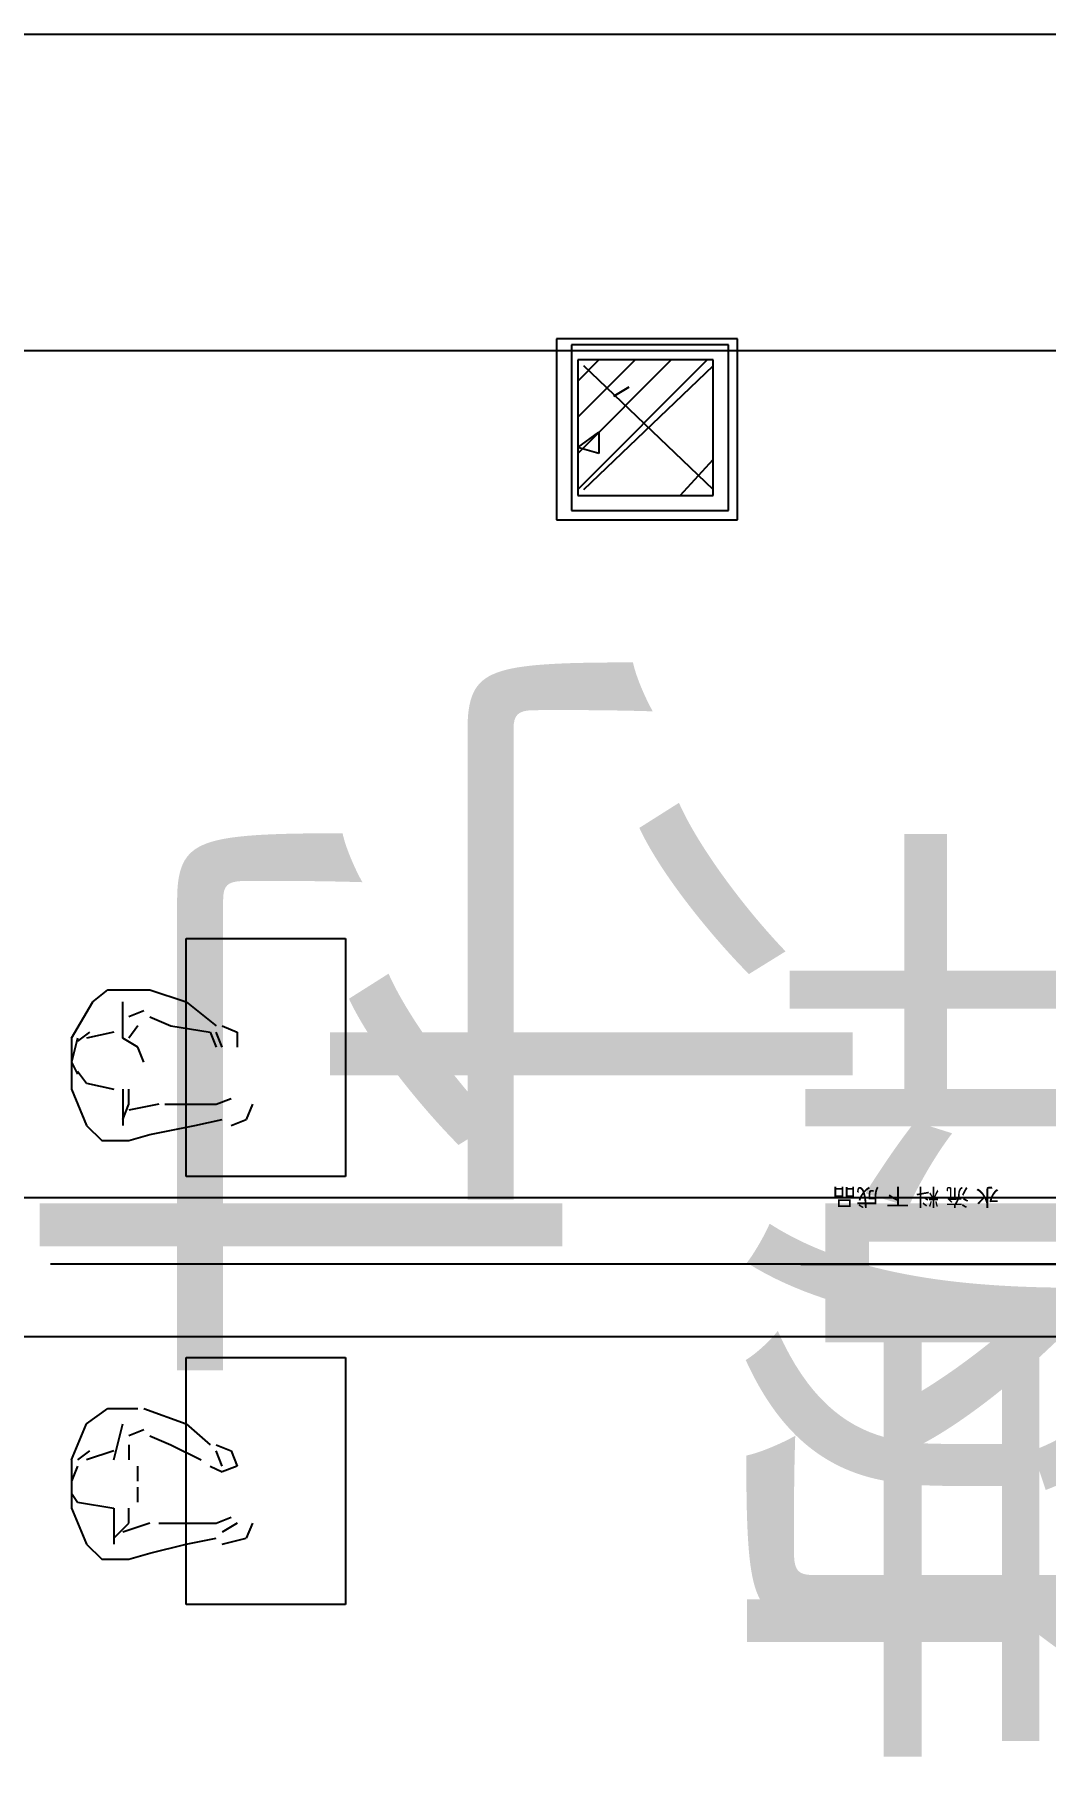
# Model space of a CAD drawing. Header units: millimetres. Extents: x 5 to 415, y 48 to 251.
# Drawn here: x 127.45 to 133.37, y 188.96 to 199.06 of the extents above; entities that cross this region are included whole.
import ezdxf

# ---------------------------------------------------------------- set-up
doc = ezdxf.new("R2010")
doc.units = ezdxf.units.MM
doc.layers.add('P', color=7, linetype='Continuous')
doc.layers.add('T', color=7, linetype='Continuous')

msp = doc.modelspace()

# ---------------------------------------------------------------- linework, layer by layer
at = {"layer": 'P'}
for points in [[(286.597, 199.055), (115.094, 199.055)], [(286.597, 197.203), (64.682, 197.203)], [(130.51, 197.273), (130.51, 196.215)], [(131.568, 197.273), (130.51, 197.273)], [(130.598, 197.238), (130.598, 196.268)], [(131.516, 197.238), (130.598, 197.238)], [(131.516, 196.268), (131.516, 197.238)], [(131.568, 196.215), (131.568, 197.273)], [(130.634, 197.026), (130.757, 197.15)], [(130.634, 196.815), (130.969, 197.15)], [(130.634, 196.603), (131.18, 197.15)], [(130.634, 196.391), (131.392, 197.15)], [(130.634, 197.15), (130.634, 196.356)], [(131.427, 197.15), (130.634, 197.15)], [(131.427, 196.391), (130.669, 197.115)], [(130.669, 196.391), (131.427, 197.115)], [(131.427, 196.356), (131.427, 197.15)], [(130.933, 196.991), (130.845, 196.938)], [(130.845, 196.938), (130.933, 196.991)], [(130.634, 196.638), (130.757, 196.727)], [(130.757, 196.727), (130.757, 196.603)], [(130.757, 196.603), (130.634, 196.638)], [(131.233, 196.356), (131.427, 196.568)], [(130.634, 196.356), (131.427, 196.356)], [(130.51, 196.215), (131.568, 196.215)], [(130.598, 196.268), (131.516, 196.268)], [(128.341, 193.763), (129.275, 193.763)], [(128.341, 192.37), (128.341, 193.763)], [(129.275, 193.763), (129.275, 192.37)], [(127.794, 193.393), (127.882, 193.463)], [(127.882, 193.463), (128.058, 193.463)], [(128.058, 193.463), (128.129, 193.463)], [(128.129, 193.463), (128.341, 193.393)], [(127.67, 193.181), (127.794, 193.393)], [(127.97, 193.181), (127.97, 193.393)], [(128.341, 193.393), (128.517, 193.252)], [(128.094, 193.34), (128.005, 193.305)], [(128.058, 193.252), (128.005, 193.181)], [(128.129, 193.305), (128.252, 193.252)], [(128.252, 193.252), (128.482, 193.216)], [(128.552, 193.252), (128.64, 193.216)], [(127.67, 193.181), (127.67, 192.881)], [(127.706, 193.181), (127.67, 193.04)], [(127.776, 193.216), (127.706, 193.163)], [(127.917, 193.216), (127.758, 193.181)], [(128.058, 193.128), (127.97, 193.181)], [(128.482, 193.216), (128.517, 193.128)], [(128.552, 193.128), (128.517, 193.216)], [(128.64, 193.216), (128.64, 193.128)], [(128.094, 193.04), (128.058, 193.128)], [(127.67, 193.04), (127.706, 192.969)], [(127.706, 192.987), (127.758, 192.917)], [(127.67, 192.881), (127.758, 192.67)], [(127.758, 192.917), (127.917, 192.881)], [(127.97, 192.881), (127.97, 192.67)], [(128.005, 192.793), (128.005, 192.881)], [(127.97, 192.705), (128.005, 192.793)], [(128.182, 192.793), (128.005, 192.758)], [(128.217, 192.793), (128.341, 192.793)], [(128.341, 192.793), (128.517, 192.793)], [(128.517, 192.793), (128.605, 192.828)], [(128.729, 192.793), (128.693, 192.705)], [(127.758, 192.67), (127.847, 192.581)], [(128.129, 192.617), (128.393, 192.67)], [(128.393, 192.67), (128.552, 192.705)], [(128.605, 192.67), (128.693, 192.705)], [(127.847, 192.581), (128.005, 192.581)], [(128.005, 192.581), (128.129, 192.617)], [(129.275, 192.37), (128.341, 192.37)], [(134.567, 192.246), (127.194, 192.246)], [(135.114, 191.858), (127.547, 191.858)], [(131.939, 191.858), (135.079, 191.858)], [(127.194, 191.435), (134.567, 191.435)], [(128.341, 191.311), (129.275, 191.311)], [(128.341, 189.865), (128.341, 191.311)], [(129.275, 191.311), (129.275, 189.865)], [(127.758, 190.923), (127.882, 191.012)], [(127.882, 191.012), (128.058, 191.012)], [(128.094, 191.012), (128.341, 190.923)], [(127.67, 190.712), (127.758, 190.923)], [(127.917, 190.712), (127.97, 190.923)], [(128.094, 190.888), (128.005, 190.853)], [(128.129, 190.853), (128.252, 190.8)], [(128.341, 190.923), (128.482, 190.8)], [(127.776, 190.765), (127.706, 190.712)], [(127.917, 190.765), (127.758, 190.712)], [(128.005, 190.8), (128.005, 190.712)], [(128.252, 190.8), (128.429, 190.712)], [(128.517, 190.8), (128.605, 190.765)], [(128.552, 190.676), (128.517, 190.765)], [(128.605, 190.765), (128.64, 190.676)], [(127.67, 190.712), (127.67, 190.429)], [(127.706, 190.676), (127.67, 190.588)], [(128.058, 190.588), (128.058, 190.676)], [(128.482, 190.676), (128.552, 190.641)], [(128.64, 190.676), (128.552, 190.641)], [(127.67, 190.588), (127.67, 190.5)], [(128.058, 190.465), (128.058, 190.553)], [(127.67, 190.518), (127.706, 190.465)], [(127.67, 190.429), (127.758, 190.218)], [(127.706, 190.465), (127.917, 190.429)], [(127.917, 190.429), (127.917, 190.218)], [(128.005, 190.341), (128.005, 190.429)], [(127.917, 190.253), (128.005, 190.341)], [(128.129, 190.341), (127.97, 190.288)], [(128.182, 190.341), (128.341, 190.341)], [(128.341, 190.341), (128.517, 190.341)], [(128.517, 190.341), (128.605, 190.377)], [(128.64, 190.341), (128.552, 190.288)], [(128.729, 190.341), (128.693, 190.253)], [(127.758, 190.218), (127.847, 190.13)], [(128.129, 190.165), (128.341, 190.218)], [(128.341, 190.218), (128.517, 190.253)], [(128.552, 190.218), (128.693, 190.253)], [(127.847, 190.13), (128.005, 190.13)], [(128.005, 190.13), (128.129, 190.165)], [(129.275, 189.865), (128.341, 189.865)]]:
    msp.add_lwpolyline(points, dxfattribs=at)

# ---------------------------------------------------------------- texts
at = {"layer": 'T', "attachment_point": 1}
for s, insert, char_height, rotation in [('{\\fArial|b0|i0|c0|p18;屏 寸}', (136.8, 192.6), 2.5, 180), ('{\\fArial|b0|i0|c0|p18;屏 寸}', (135.1, 191.6), 2.5, 180), ('{\\fArial|b0|i0|c0|p18;水 流 料 下 成品}', (133.1, 192.2), 0.1, 180), ('{\\fArial|b0|i0|c0|p18;屏}', (134.4, 192.2), 2.5, 270), ('{\\fArial|b0|i0|c0|p18;寸}', (134.4, 192.2), 2.5, 270)]:
    msp.add_mtext(s, dxfattribs=dict(at, insert=insert, char_height=char_height, rotation=rotation))

doc.saveas('drawing.dxf')
